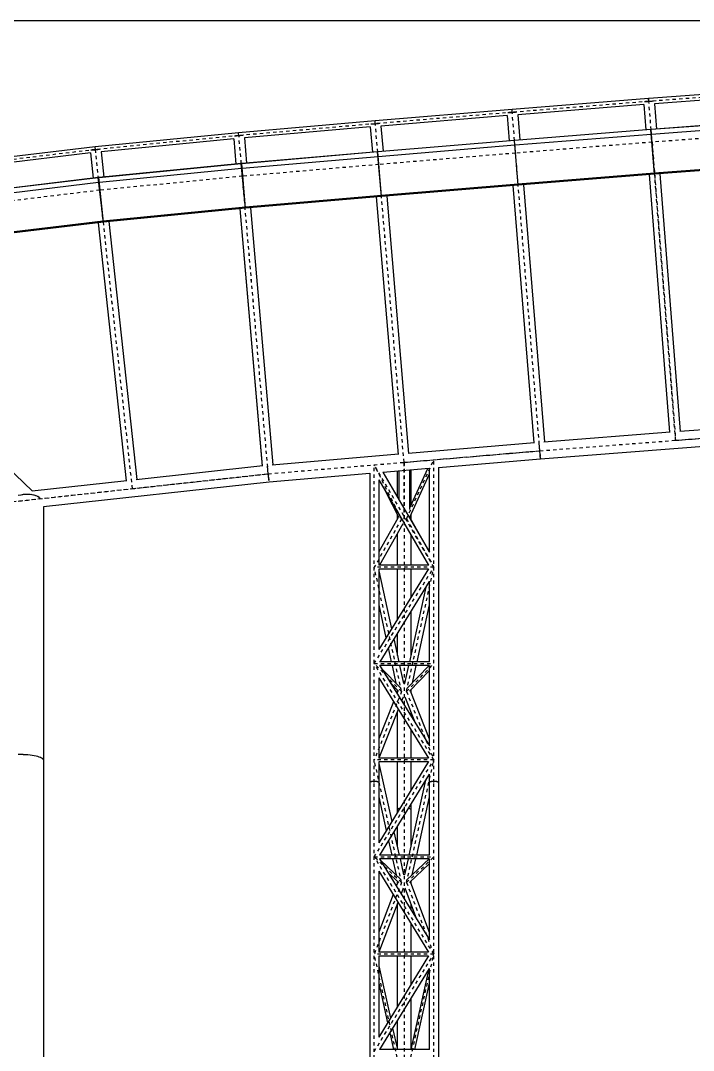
# Model space of a CAD drawing. Header units: millimetres. Extents: x 149919 to 150445, y 136651 to 136866.
# Drawn here: x 150265.59 to 150285.9, y 136834.44 to 136865.53 of the extents above; entities that cross this region are included whole.
import ezdxf

# ---------------------------------------------------------------- set-up
doc = ezdxf.new("R2010")
doc.units = ezdxf.units.MM
doc.header["$LTSCALE"] = 0.25
doc.linetypes.add('CENTER', pattern=[50.8, 31.75, -6.35, 6.35, -6.35])
doc.linetypes.add('XKITLINE00', pattern=[0])

# ---------------------------------------------------------------- blocks, each defined once
blk = doc.blocks.new('çatıı')
at = {"color": 8, "linetype": 'XKITLINE00'}
for p, q in [((14694.1, 21310.9), (14273.6, 21279.9)), ((14273.5, 21279.9), (13861, 21246.8)), ((14260.8, 21269.9), (14260.5, 21269.9)), ((14262.9, 21269.9), (14260.8, 21269.9)), ((14261.3, 21269.9), (14261.1, 21269.9)), ((14263.2, 21269.9), (14261.3, 21269.9)), ((14265.3, 21269.9), (14262.9, 21269.9)), ((14265.6, 21270), (14263.2, 21269.9)), ((14268.1, 21270.1), (14265.3, 21269.9)), ((14268.3, 21270.1), (14265.6, 21270)), ((14271.1, 21270.2), (14268.1, 21270.1)), ((14271.2, 21270.3), (14268.3, 21270.1)), ((14274.3, 21270.5), (14271.1, 21270.2)), ((14274.3, 21270.5), (14271.2, 21270.3)), ((14274.2, 21271.5), (14273.5, 21279.9)), ((14274.2, 21271.5), (14273.6, 21279.9)), ((14274.2, 21271.5), (14274.3, 21270.5)), ((14274.2, 21271.5), (14274.3, 21270.5)), ((14277.3, 21270.8), (14274.3, 21270.5)), ((14277.4, 21270.7), (14274.3, 21270.5)), ((14280.2, 21271.1), (14277.3, 21270.8)), ((14280.4, 21271), (14277.4, 21270.7)), ((14282.9, 21271.4), (14280.2, 21271.1)), ((14283.2, 21271.4), (14280.4, 21271)), ((14285.2, 21271.7), (14282.9, 21271.4)), ((14285.6, 21271.7), (14283.2, 21271.4)), ((14287.2, 21272), (14285.2, 21271.7)), ((14287.6, 21272), (14285.6, 21271.7)), ((14287.3, 21272), (14287.2, 21272)), ((14287.9, 21272), (14287.6, 21272)), ((14679.2, 21293), (14290.9, 21264.3)), ((14291, 21264.3), (14297, 21187.9)), ((13861, 21246.8), (13447.6, 21212.4)), ((13848.3, 21236.7), (13848, 21236.8)), ((13850.3, 21236.8), (13848.3, 21236.7)), ((13848.8, 21236.8), (13848.6, 21236.8)), ((13850.7, 21236.8), (13848.8, 21236.8)), ((13852.8, 21236.8), (13850.3, 21236.8)), ((13853.1, 21236.9), (13850.7, 21236.8)), ((13855.6, 21237), (13852.8, 21236.8)), ((13855.8, 21237), (13853.1, 21236.9)), ((13858.6, 21237.2), (13855.6, 21237)), ((13858.7, 21237.2), (13855.8, 21237)), ((13861.7, 21237.4), (13858.6, 21237.2)), ((13861.7, 21237.4), (13858.7, 21237.2)), ((13861.7, 21237.4), (13861, 21246.8)), ((13861.7, 21237.4), (13861, 21246.8)), ((13864.9, 21237.7), (13861.7, 21237.4)), ((13864.8, 21237.7), (13861.7, 21237.4)), ((13867.7, 21238), (13864.8, 21237.7)), ((13867.9, 21238), (13864.9, 21237.7)), ((13870.4, 21238.3), (13867.7, 21238)), ((13870.7, 21238.3), (13867.9, 21238)), ((13872.7, 21238.6), (13870.4, 21238.3)), ((13873.1, 21238.6), (13870.7, 21238.3)), ((13874.6, 21238.9), (13872.7, 21238.6)), ((13875.1, 21238.9), (13873.1, 21238.6)), ((13874.8, 21238.9), (13874.6, 21238.9)), ((13875.4, 21239), (13875.1, 21238.9)), ((14258.8, 21261.8), (13878.4, 21231.3)), ((14258.8, 21261.8), (14264.8, 21185.5)), ((13447.6, 21212.4), (13035.5, 21176.8)), ((13435, 21202.3), (13434.6, 21202.3)), ((13437, 21202.3), (13435, 21202.3)), ((13435.4, 21202.4), (13435.2, 21202.4)), ((13437.4, 21202.4), (13435.4, 21202.4)), ((13439.4, 21202.4), (13437, 21202.3)), ((13439.7, 21202.5), (13437.4, 21202.4)), ((13442.2, 21202.6), (13439.4, 21202.4)), ((13442.4, 21202.6), (13439.7, 21202.5)), ((13445.2, 21202.8), (13442.2, 21202.6)), ((13445.3, 21202.8), (13442.4, 21202.6)), ((13448.4, 21203), (13445.2, 21202.8)), ((13448.4, 21203), (13445.3, 21202.8)), ((13448.3, 21204), (13447.6, 21212.4)), ((13448.3, 21204), (13447.6, 21212.4)), ((13448.3, 21204), (13448.4, 21203)), ((13448.3, 21204), (13448.4, 21203)), ((13451.5, 21203.3), (13448.4, 21203)), ((13451.4, 21203.3), (13448.4, 21203)), ((13454.3, 21203.6), (13451.4, 21203.3)), ((13454.5, 21203.6), (13451.5, 21203.3)), ((13457, 21203.9), (13454.3, 21203.6)), ((13457.3, 21203.9), (13454.5, 21203.6)), ((13459.3, 21204.3), (13457, 21203.9)), ((13459.7, 21204.3), (13457.3, 21203.9)), ((13461.3, 21204.6), (13459.3, 21204.3)), ((13461.7, 21204.6), (13459.7, 21204.3)), ((13461.4, 21204.6), (13461.3, 21204.6)), ((13462.1, 21204.6), (13461.7, 21204.6)), ((13846.3, 21228.7), (13465, 21197)), ((13846.2, 21228.7), (13852.5, 21152.3)), ((13878.4, 21231.3), (13884.7, 21155)), ((14699.9, 21217.7), (14281.1, 21186.8)), ((14699.9, 21217.2), (14281.2, 21186.3)), ((14701, 21202.9), (14282.2, 21172)), ((13035.4, 21176.8), (12602.5, 21134.4)), ((13036.4, 21167.5), (13035.4, 21176.8)), ((13036.3, 21167.5), (13035.5, 21176.8)), ((13433, 21194.3), (13053, 21161.5)), ((13432.9, 21194.2), (13439.4, 21117.9)), ((13465.1, 21197), (13471.6, 21120.7)), ((14280.3, 21186.7), (13868.8, 21153.7)), ((14280.3, 21186.2), (13868.8, 21153.2)), ((14281.5, 21171.9), (13870, 21138.9)), ((14291.1, 21051.7), (14280.3, 21186.7)), ((14291.1, 21051.7), (14281.1, 21186.8)), ((13021, 21158.5), (12620.2, 21119.2)), ((13020.9, 21158.5), (13027.5, 21082.2)), ((13022.9, 21166.7), (13022.6, 21166.7)), ((13024.9, 21166.7), (13022.9, 21166.7)), ((13023.4, 21166.8), (13023.2, 21166.8)), ((13025.3, 21166.8), (13023.4, 21166.8)), ((13027.4, 21166.8), (13024.9, 21166.7)), ((13027.7, 21166.9), (13025.3, 21166.8)), ((13030.2, 21167), (13027.4, 21166.8)), ((13030.4, 21167), (13027.7, 21166.9)), ((13033.2, 21167.2), (13030.2, 21167)), ((13033.3, 21167.2), (13030.4, 21167)), ((13036.3, 21167.4), (13033.2, 21167.2)), ((13036.3, 21167.5), (13033.3, 21167.2)), ((13039.5, 21167.7), (13036.3, 21167.4)), ((13039.4, 21167.7), (13036.3, 21167.5)), ((13042.3, 21168.1), (13039.4, 21167.7)), ((13042.5, 21168), (13039.5, 21167.7)), ((13045, 21168.4), (13042.3, 21168.1)), ((13045.3, 21168.4), (13042.5, 21168)), ((13047.3, 21168.7), (13045, 21168.4)), ((13047.7, 21168.7), (13045.3, 21168.4)), ((13049.2, 21169), (13047.3, 21168.7)), ((13049.7, 21169), (13047.7, 21168.7)), ((13049.4, 21169.1), (13049.2, 21169)), ((13050, 21169.1), (13049.7, 21169)), ((13053.1, 21161.5), (13059.7, 21085.2)), ((13868.4, 21153.7), (13455.7, 21119.3)), ((13868.4, 21153.2), (13455.7, 21118.9)), ((13879.6, 21018.7), (13868.4, 21153.7)), ((13879.6, 21018.7), (13868.8, 21153.7)), ((12602.3, 21134.3), (12172, 21082.6)), ((12588.2, 21115.7), (12190, 21067.9)), ((12588.2, 21115.7), (12596.5, 21039.6)), ((12590, 21124), (12589.7, 21124)), ((12592, 21124.1), (12590, 21124)), ((12590.5, 21124.1), (12590.3, 21124.1)), ((12592.4, 21124.1), (12590.5, 21124.1)), ((12594.5, 21124.2), (12592, 21124.1)), ((12594.8, 21124.3), (12592.4, 21124.1)), ((12597.2, 21124.4), (12594.5, 21124.2)), ((12597.5, 21124.5), (12594.8, 21124.3)), ((12600.3, 21124.7), (12597.2, 21124.4)), ((12600.4, 21124.7), (12597.5, 21124.5)), ((12603.4, 21125), (12600.3, 21124.7)), ((12603.4, 21125), (12600.4, 21124.7)), ((12603.4, 21125), (12602.3, 21134.3)), ((12603.4, 21125), (12602.5, 21134.4)), ((12606.5, 21125.4), (12603.4, 21125)), ((12606.4, 21125.4), (12603.4, 21125)), ((12603.7, 21121.8), (12603.7, 21121.8)), ((12603.8, 21121.8), (12603.8, 21121.8)), ((12603.9, 21120.1), (12603.9, 21120.1)), ((12604, 21120.1), (12604, 21120.1)), ((12604, 21118.8), (12604, 21118.8)), ((12604.2, 21118.8), (12604.2, 21118.8)), ((12609.3, 21125.8), (12606.4, 21125.4)), ((12609.5, 21125.7), (12606.5, 21125.4)), ((12612, 21126.1), (12609.3, 21125.8)), ((12612.3, 21126.1), (12609.5, 21125.7)), ((12614.3, 21126.5), (12612, 21126.1)), ((12614.7, 21126.5), (12612.3, 21126.1)), ((12616.2, 21126.9), (12614.3, 21126.5)), ((12616.7, 21126.9), (12614.7, 21126.5)), ((12616.4, 21126.9), (12616.2, 21126.9)), ((12617, 21127), (12616.7, 21126.9)), ((12620.3, 21119.2), (12628.6, 21043.1)), ((13455.3, 21119.3), (13044.8, 21083.9)), ((13455.3, 21118.8), (13044.9, 21083.4)), ((13466.9, 20984.3), (13455.3, 21119.3)), ((13466.9, 20984.3), (13455.7, 21119.3)), ((13869.6, 21138.9), (13456.9, 21104.5)), ((13043.3, 21083.7), (12613.9, 21041.6)), ((13043.3, 21083.2), (12614, 21041.2)), ((13056.5, 20948.9), (13043.3, 21083.7)), ((13056.5, 20948.9), (13044.8, 21083.9)), ((13456.5, 21104.5), (13046.1, 21069.1)), ((14709.6, 21086), (14290.9, 21055)), ((14709.8, 21082.7), (14291.1, 21051.8)), ((14709.8, 21082.6), (14291.1, 21051.7)), ((13044.7, 21068.9), (12615.4, 21026.9)), ((14290.9, 21055), (13879.3, 21022)), ((14291.1, 21051.8), (13879.6, 21018.8)), ((14291.1, 21051.7), (13879.6, 21018.7)), ((14275.4, 21050.4), (14336.9, 20272.5)), ((14275.5, 21050.4), (14336.9, 20272.5)), ((14291.1, 21051.8), (14291.1, 21051.8)), ((14291.1, 21051.8), (14291.1, 21051.8)), ((14307.6, 21052.9), (14369.1, 20274.9)), ((14307.7, 21052.9), (14369.1, 20274.9)), ((12611.1, 21041.3), (12186.5, 20990.3)), ((12611.1, 21040.9), (12186.6, 20989.8)), ((12612.8, 21026.6), (12188.3, 20975.6)), ((12627.2, 20906.8), (12611.1, 21041.3)), ((12627.2, 20906.8), (12613.9, 21041.6)), ((13879.3, 21022), (13466.6, 20987.7)), ((13879.6, 21018.8), (13466.9, 20984.5)), ((13879.6, 21018.7), (13466.9, 20984.3)), ((13863.5, 21017.3), (13926.9, 20240.7)), ((13863.5, 21017.3), (13926.8, 20240.7)), ((13895.7, 21019.9), (13959, 20243.3)), ((13895.7, 21019.9), (13959, 20243.4)), ((12617.3, 20997.3), (12617.3, 20997.3)), ((12617.4, 20997.3), (12617.4, 20997.3)), ((12617.4, 20996), (12617.4, 20996)), ((12617.6, 20996), (12617.6, 20996)), ((13466.6, 20987.7), (13056.2, 20952.3)), ((13466.9, 20984.5), (13056.5, 20949)), ((13466.9, 20984.3), (13056.5, 20948.9)), ((13466.9, 20984.5), (13466.9, 20984.5)), ((13466.9, 20984.5), (13466.9, 20984.5)), ((13483, 20985.7), (13548.9, 20208.7)), ((13483, 20985.7), (13548.9, 20208.7)), ((13450.8, 20982.9), (13516.8, 20206)), ((13450.9, 20982.9), (13516.8, 20206)), ((13056.2, 20952.3), (12626.8, 20910.2)), ((13056.5, 20949), (12627.2, 20907)), ((13056.5, 20948.9), (12627.2, 20906.8)), ((13039.3, 20947.2), (13106.8, 20170.9)), ((13039.3, 20947.2), (13106.7, 20170.8)), ((13056.5, 20949), (13056.5, 20949)), ((13071.4, 20950.2), (13138.8, 20174)), ((13071.4, 20950.2), (13138.9, 20174)), ((12626.8, 20910.2), (12202.3, 20859.1)), ((12627.2, 20906.8), (12202.7, 20855.8)), ((12627.2, 20907), (12202.8, 20855.9)), ((12611.2, 20904.9), (12696.2, 20126.1)), ((12611.2, 20904.9), (12696.2, 20126.1)), ((12627.2, 20906.9), (12627.2, 20906.9)), ((12643.3, 20908.4), (12728.3, 20129.6)), ((12643.3, 20908.4), (12728.3, 20129.6)), ((14749.1, 20304.2), (14367.2, 20274.8)), ((14338.8, 20272.6), (13957.1, 20243.2)), ((13928.8, 20240.9), (13547, 20208.5)), ((13946.9, 20194.2), (13943, 20240.2)), ((13945.9, 20205.3), (13943.2, 20240.2)), ((14766.9, 20254.6), (13946.9, 20191.5)), ((13944.6, 20221.6), (13944.6, 20221.6)), ((13944.6, 20221.4), (13944.6, 20221.4)), ((12413.1, 20095.2), (12302.8, 20200.3)), ((13518.7, 20206.2), (13137, 20173.8)), ((13947.1, 20191.5), (13638.6, 20165.3)), ((13945.9, 20205.3), (13946.1, 20201.9)), ((13946.9, 20192.7), (13946.1, 20201.9)), ((13946.9, 20194.2), (13947, 20192.7)), ((13946.9, 20192.7), (13946.9, 20191.8)), ((13946.9, 20191.8), (13946.9, 20191.5)), ((13947, 20192.7), (13947.1, 20191.8)), ((13947.1, 20191.8), (13947.1, 20191.5)), ((13108.6, 20171), (12726.3, 20129.3)), ((13125, 20147.3), (13122.4, 20170.6)), ((13125, 20147.3), (13123, 20170.7)), ((13124.6, 20152.1), (13124.5, 20152.1)), ((13124.6, 20151.9), (13124.5, 20151.9)), ((13126.6, 20132.4), (13125, 20147.3)), ((13125, 20147.3), (13125.3, 20143.3)), ((13431.3, 20147.8), (13127.4, 20122)), ((13431.3, 20148.7), (13431.3, 19215.5)), ((13470.6, 20152.2), (13611.4, 19910.4)), ((13611.3, 20163), (13471.2, 20151.1)), ((13514.7, 20154.8), (13514.7, 20076.5)), ((13518.9, 20155.2), (13518.9, 20069.3)), ((13611.3, 20146.5), (13551, 20015.7)), ((13606.2, 20162.6), (13551.1, 20043.1)), ((13551.1, 20157.9), (13551.1, 20039.6)), ((13555.3, 20158.3), (13555.3, 20052.2)), ((13611.3, 20164), (13611.3, 19910.5)), ((13638.6, 20166.1), (13638.6, 19215.5)), ((12698.1, 20126.3), (12411.9, 20095)), ((13127.4, 20122), (12446, 20047.7)), ((13126.3, 20132.4), (13125.3, 20143.3)), ((13126.7, 20126.8), (13126.3, 20132.4)), ((13126.6, 20132.4), (13126.9, 20129.4)), ((13126.9, 20129.4), (13127.2, 20126.9)), ((13458.6, 20129.4), (13458.6, 19871)), ((13458.6, 20129.2), (13609, 19871)), ((12377.5, 20083.1), (12370, 20081.4)), ((12384.9, 20084.3), (12377.5, 20083.1)), ((12384.2, 20084.2), (12381.7, 20083.8)), ((12384.4, 20084.3), (12384.2, 20084.2)), ((12392.1, 20085), (12384.9, 20084.3)), ((12391.5, 20085), (12389.1, 20084.7)), ((12391.7, 20085), (12391.5, 20085)), ((12399.2, 20085.2), (12392.1, 20085)), ((12398.5, 20085.2), (12396.3, 20085.1)), ((12398.7, 20085.2), (12398.5, 20085.2)), ((12405.9, 20084.8), (12399.2, 20085.2)), ((12405.3, 20084.8), (12403.2, 20084.9)), ((12405.5, 20084.8), (12405.3, 20084.8)), ((12412.3, 20083.9), (12405.9, 20084.8)), ((12411.8, 20084), (12409.8, 20084.3)), ((12411.9, 20084), (12411.8, 20084)), ((12418.3, 20082.5), (12412.3, 20083.9)), ((12417.8, 20082.7), (12415.9, 20083.1)), ((12418, 20082.6), (12417.8, 20082.7)), ((12423.9, 20080.6), (12418.3, 20082.5)), ((13479.3, 20093.7), (13518.9, 20015.3)), ((12423.4, 20080.8), (12421.6, 20081.4)), ((12423.5, 20080.7), (12423.4, 20080.8)), ((12428.9, 20078.3), (12423.9, 20080.6)), ((12428.5, 20078.5), (12426.8, 20079.2)), ((12428.6, 20078.4), (12428.5, 20078.5)), ((12433, 20075.6), (12428.9, 20078.3)), ((12433, 20075.7), (12431.5, 20076.6)), ((12433.1, 20075.6), (12433, 20075.7)), ((12433.4, 20075.4), (12433.1, 20075.6)), ((12437.2, 20072.2), (12433.4, 20075.4)), ((12436.9, 20072.5), (12435.6, 20073.6)), ((12436.9, 20072.5), (12436.1, 20073.2)), ((12436.9, 20072.5), (12437, 20072.4)), ((12437.2, 20072.2), (12437.6, 20071.7)), ((12446.2, 20047.7), (12446.2, 19282.8)), ((13514.7, 20023.6), (13514.7, 20010.4)), ((13555.3, 20025), (13555.3, 20010.4)), ((13516.5, 20013.6), (13458.6, 19911.6)), ((13531.6, 19995.9), (13460.8, 19871)), ((13553.8, 20013.1), (13611.3, 19911.6)), ((13514.7, 19966.1), (13514.7, 19871)), ((13555.3, 19963.3), (13555.3, 19871)), ((13609.4, 19871), (13458.5, 19871)), ((13609.1, 19860.5), (13458.4, 19616.9)), ((13458.6, 19859.8), (13458.6, 19617.3)), ((13608.6, 19859.6), (13458.6, 19859.6)), ((13458.6, 19854.2), (13497.1, 19679.4)), ((13514.7, 19859.6), (13514.7, 19707.9)), ((13555.3, 19859.6), (13555.3, 19773.5)), ((13611.3, 19822.5), (13461.4, 19580)), ((13600.5, 19805), (13551.1, 19580)), ((13611.3, 19822.9), (13611.3, 19580)), ((13458.6, 19752.2), (13480.5, 19652.6)), ((13611.3, 19752.2), (13573.5, 19580)), ((13555.3, 19731.9), (13555.3, 19599.2)), ((13503.8, 19648.7), (13518.9, 19580)), ((13514.7, 19666.2), (13514.7, 19599.2)), ((13487.3, 19621.9), (13496.5, 19580)), ((13611.5, 19580), (13460.6, 19580)), ((13461.1, 19569.2), (13611.4, 19326.2)), ((13611.3, 19568.7), (13461.4, 19568.7)), ((13466.3, 19560.7), (13526.8, 19498.7)), ((13499, 19568.7), (13510.7, 19515.2)), ((13521.4, 19568.7), (13533.5, 19513.8)), ((13548.6, 19568.7), (13536.7, 19514.4)), ((13611.3, 19568.6), (13543.1, 19498.7)), ((13571, 19568.7), (13559.3, 19515.2)), ((13611.3, 19569), (13611.3, 19326.3)), ((13458.6, 19531.7), (13458.6, 19289.1)), ((13458.6, 19531.5), (13608.6, 19289.1)), ((13611.3, 19552.3), (13551.3, 19490.7)), ((13493.9, 19516.2), (13518.7, 19490.7)), ((13514.7, 19494.9), (13514.7, 19487.4)), ((13515.3, 19494.2), (13515.4, 19494.1)), ((13554.6, 19494.2), (13554.5, 19493.6)), ((13555.3, 19494.9), (13555.3, 19487.4)), ((13516, 19490.7), (13513.5, 19484.4)), ((13532.5, 19472.9), (13527.8, 19461.3)), ((13537.1, 19473.9), (13568.2, 19396)), ((13554.2, 19490.2), (13611.3, 19347.1)), ((13503.4, 19459.2), (13458.6, 19347.1)), ((13517.7, 19436), (13459.1, 19289.1)), ((13514.7, 19428.4), (13514.7, 19289.1)), ((13555.3, 19428.4), (13555.3, 19416.9)), ((13555.3, 19375.3), (13555.3, 19289.1)), ((12377.5, 19299.7), (12370, 19299.8)), ((12377.5, 19299.7), (12370, 19299.8)), ((12384.9, 19299.5), (12377.5, 19299.7)), ((12384.9, 19299.4), (12377.5, 19299.7)), ((12392.1, 19299.1), (12384.9, 19299.5)), ((12392.1, 19299), (12384.9, 19299.4)), ((12399.2, 19298.5), (12392.1, 19299.1)), ((12399.2, 19298.5), (12392.1, 19299)), ((12405.9, 19297.8), (12399.2, 19298.5)), ((12405.9, 19297.8), (12399.2, 19298.5)), ((12412.3, 19296.9), (12405.9, 19297.8)), ((12412.3, 19296.9), (12405.9, 19297.8)), ((12418.3, 19295.9), (12412.3, 19296.9)), ((12418.3, 19295.9), (12412.3, 19296.9)), ((12423.9, 19294.8), (12418.3, 19295.9)), ((12423.9, 19294.8), (12418.3, 19295.9)), ((12428.9, 19293.6), (12423.9, 19294.8)), ((12428.9, 19293.6), (12423.9, 19294.8)), ((12433.4, 19292.2), (12428.9, 19293.6)), ((12433.4, 19292.2), (12428.9, 19293.6)), ((12437.2, 19290.8), (12433.4, 19292.2)), ((12437.2, 19290.8), (12433.4, 19292.2)), ((12440.4, 19289.3), (12437.2, 19290.8)), ((12442.9, 19287.7), (12440.4, 19289.3)), ((12444.7, 19286.1), (12442.9, 19287.7)), ((12444.7, 19286.1), (12442.9, 19287.7)), ((12444.7, 19286.1), (12445.8, 19284.4)), ((12444.7, 19286.1), (12445.8, 19284.4)), ((12445.8, 19284.4), (12446.2, 19282.8)), ((12445.8, 19284.4), (12446.2, 19282.8)), ((12446.2, 19282.8), (12446.2, 17654.9)), ((13609, 19289.1), (13458.5, 19289.1)), ((13609.1, 19278.5), (13458.5, 19033.4)), ((13458.6, 19277.9), (13458.6, 19215.5)), ((13608.6, 19277.7), (13458.6, 19277.7)), ((13514.7, 19277.7), (13514.7, 19133.7)), ((13555.3, 19277.7), (13555.3, 19191)), ((13458.6, 19272.5), (13497.7, 19097.3)), ((13431.7, 19216.2), (13431.3, 19215.5)), ((13431.7, 19216.1), (13431.3, 19215.5)), ((13431.3, 19215.5), (13431.3, 18041.9)), ((13432.7, 19216.9), (13431.7, 19216.2)), ((13432.7, 19216.8), (13431.7, 19216.1)), ((13434.3, 19217.6), (13432.7, 19216.9)), ((13434.3, 19217.3), (13432.7, 19216.8)), ((13436.5, 19218.1), (13434.3, 19217.6)), ((13436.5, 19217.8), (13434.3, 19217.3)), ((13434.8, 19217.5), (13434.7, 19217.4)), ((13436.9, 19218), (13434.8, 19217.5)), ((13439.1, 19218.5), (13436.5, 19218.1)), ((13439.1, 19218.2), (13436.5, 19217.8)), ((13439.3, 19218.4), (13436.9, 19218)), ((13442, 19218.7), (13439.1, 19218.5)), ((13442, 19218.4), (13439.1, 19218.2)), ((13442.1, 19218.6), (13439.3, 19218.4)), ((13445, 19218.8), (13442, 19218.7)), ((13445, 19218.5), (13442, 19218.4)), ((13445, 19218.7), (13442.1, 19218.6)), ((13448, 19218.7), (13445, 19218.8)), ((13447.9, 19218.6), (13445, 19218.7)), ((13448, 19218.4), (13445, 19218.5)), ((13450.7, 19218.4), (13447.9, 19218.6)), ((13450.9, 19218.5), (13448, 19218.7)), ((13450.9, 19218.2), (13448, 19218.4)), ((13453.1, 19218), (13450.7, 19218.4)), ((13453.5, 19218.1), (13450.9, 19218.5)), ((13453.5, 19217.8), (13450.9, 19218.2)), ((13455.2, 19217.5), (13453.1, 19218)), ((13455.7, 19217.6), (13453.5, 19218.1)), ((13455.7, 19217.3), (13453.5, 19217.8)), ((13455.3, 19217.4), (13455.2, 19217.5)), ((13457.3, 19216.9), (13455.7, 19217.6)), ((13457.3, 19216.8), (13455.7, 19217.3)), ((13458.3, 19216.2), (13457.3, 19216.9)), ((13458.3, 19216.1), (13457.3, 19216.8)), ((13458.3, 19216.2), (13458.6, 19215.5)), ((13458.3, 19216.1), (13458.6, 19215.5)), ((13458.6, 19215.5), (13458.6, 19033.7)), ((13611.3, 19240.3), (13461.3, 18996.2)), ((13600.1, 19222), (13549.8, 18996.2)), ((13611.3, 19241), (13611.3, 19215.5)), ((13611.7, 19216.2), (13611.3, 19215.5)), ((13611.7, 19216.1), (13611.3, 19215.5)), ((13611.3, 19215.5), (13611.3, 18996.2)), ((13612.7, 19216.9), (13611.7, 19216.2)), ((13612.7, 19216.8), (13611.7, 19216.1)), ((13614.3, 19217.6), (13612.7, 19216.9)), ((13614.3, 19217.3), (13612.7, 19216.8)), ((13616.5, 19218.1), (13614.3, 19217.6)), ((13616.5, 19217.8), (13614.3, 19217.3)), ((13614.8, 19217.5), (13614.6, 19217.4)), ((13616.9, 19218), (13614.8, 19217.5)), ((13619.1, 19218.5), (13616.5, 19218.1)), ((13619.1, 19218.2), (13616.5, 19217.8)), ((13619.3, 19218.4), (13616.9, 19218)), ((13622, 19218.7), (13619.1, 19218.5)), ((13622, 19218.4), (13619.1, 19218.2)), ((13622.1, 19218.6), (13619.3, 19218.4)), ((13625, 19218.8), (13622, 19218.7)), ((13625, 19218.5), (13622, 19218.4)), ((13625, 19218.7), (13622.1, 19218.6)), ((13628, 19218.7), (13625, 19218.8)), ((13627.9, 19218.6), (13625, 19218.7)), ((13628, 19218.4), (13625, 19218.5)), ((13630.7, 19218.4), (13627.9, 19218.6)), ((13630.9, 19218.5), (13628, 19218.7)), ((13630.9, 19218.2), (13628, 19218.4)), ((13633.1, 19218), (13630.7, 19218.4)), ((13633.5, 19218.1), (13630.9, 19218.5)), ((13633.5, 19217.8), (13630.9, 19218.2)), ((13635.2, 19217.5), (13633.1, 19218)), ((13635.7, 19217.6), (13633.5, 19218.1)), ((13635.7, 19217.3), (13633.5, 19217.8)), ((13635.4, 19217.4), (13635.2, 19217.5)), ((13637.3, 19216.9), (13635.7, 19217.6)), ((13637.3, 19216.8), (13635.7, 19217.3)), ((13638.3, 19216.2), (13637.3, 19216.9)), ((13638.3, 19216.1), (13637.3, 19216.8)), ((13638.3, 19216.2), (13638.6, 19215.5)), ((13638.3, 19216.1), (13638.6, 19215.5)), ((13638.6, 19215.5), (13638.6, 18041.9)), ((13458.6, 19171.9), (13481.3, 19070.5)), ((13611.3, 19171.9), (13572.2, 18996.2)), ((13515, 19134.6), (13514.7, 19133.7)), ((13515, 19134.5), (13514.7, 19133.7)), ((13514.7, 19133.7), (13514.7, 19124.9)), ((13515.9, 19135.3), (13515, 19134.6)), ((13515.9, 19135.3), (13515, 19134.5)), ((13517.4, 19136.1), (13515.9, 19135.3)), ((13517.4, 19136), (13515.9, 19135.3)), ((13519.4, 19136.7), (13517.4, 19136.1)), ((13519.4, 19136.6), (13517.4, 19136)), ((13521.9, 19137.3), (13519.4, 19136.7)), ((13521.9, 19137.2), (13519.4, 19136.6)), ((13522.4, 19137.4), (13521.9, 19137.3)), ((13522.3, 19137.2), (13521.9, 19137.2)), ((13550.5, 19136.7), (13548, 19137.3)), ((13548, 19137.3), (13548, 19137.3)), ((13550.5, 19136.6), (13548, 19137.2)), ((13548, 19137.2), (13548, 19137.2)), ((13552.6, 19136.1), (13550.5, 19136.7)), ((13552.6, 19136), (13550.5, 19136.6)), ((13554.1, 19135.3), (13552.6, 19136.1)), ((13554.1, 19135.3), (13552.6, 19136)), ((13555, 19134.6), (13554.1, 19135.3)), ((13555, 19134.5), (13554.1, 19135.3)), ((13555, 19134.6), (13555.3, 19133.7)), ((13555, 19134.5), (13555.3, 19133.7)), ((13555.3, 19149.1), (13555.3, 19133.7)), ((13555.3, 19133.7), (13555.3, 19021.1)), ((13504.6, 19066.6), (13520.2, 18996.2)), ((13514.7, 19083.1), (13514.7, 19021.1)), ((13488.1, 19039.8), (13497.8, 18996.2)), ((13611.5, 18996.2), (13460.6, 18996.2)), ((13461.1, 18985.3), (13611.4, 18740.3)), ((13611.3, 18984.9), (13461.3, 18984.9)), ((13526.6, 18922), (13463.9, 18980.7)), ((13500.3, 18984.9), (13511.1, 18936.5)), ((13522.8, 18984.9), (13533.6, 18936.3)), ((13547.2, 18984.9), (13536.5, 18936.9)), ((13610.6, 18984.9), (13543.3, 18921.9)), ((13611.3, 18970), (13551.1, 18913.6)), ((13569.7, 18984.9), (13558.9, 18936.5)), ((13611.3, 18985.1), (13611.3, 18740.4)), ((13458.6, 18947.5), (13458.6, 18702.9)), ((13458.6, 18947.4), (13608.7, 18702.9)), ((13518.9, 18913.6), (13486.4, 18944)), ((13516, 18913.9), (13511.7, 18902.7)), ((13514.7, 18917.5), (13514.7, 18910.5)), ((13554.2, 18913.4), (13611.3, 18763.7)), ((13555.3, 18917.5), (13555.3, 18910.5)), ((13501.9, 18876.9), (13458.6, 18763.7)), ((13532.6, 18896.1), (13526.2, 18879.2)), ((13537, 18897), (13572.9, 18803.1)), ((13516.3, 18853.4), (13458.9, 18702.9)), ((13514.7, 18849.1), (13514.7, 18702.9)), ((13555.3, 18849.1), (13555.3, 18831.7)), ((13555.3, 18789.9), (13555.3, 18702.9)), ((13609, 18702.9), (13458.5, 18702.9)), ((13609.1, 18692.2), (13458.5, 18446.7)), ((13458.6, 18691.7), (13458.6, 18447)), ((13608.7, 18691.5), (13458.6, 18691.5)), ((13514.7, 18691.5), (13514.7, 18538.4)), ((13555.3, 18691.5), (13555.3, 18604.5)), ((13458.6, 18662.1), (13493.8, 18504.3)), ((13611.3, 18654), (13461.3, 18409.5)), ((13611.3, 18654.4), (13611.3, 18409.5)), ((13608.5, 18649.4), (13555.1, 18409.5)), ((13458.6, 18609.7), (13485.2, 18490.3)), ((13611.3, 18609.7), (13566.8, 18409.5)), ((13555.3, 18562.7), (13555.3, 18410.3)), ((13500.6, 18473.6), (13514.9, 18409.5)), ((13514.7, 18496.5), (13514.7, 18410.3)), ((13492.1, 18459.6), (13503.2, 18409.5)), ((13611.5, 18409.5), (13460.6, 18409.5))]:
    blk.add_line(p, q, dxfattribs=at)
at = {"color": 8, "linetype": 'CENTER'}
for p, q in [((14694.7, 21302.5), (14274.2, 21271.5)), ((14274.2, 21271.5), (13861.7, 21238.4)), ((14355, 20248.4), (14274.2, 21271.5)), ((13861.7, 21238.4), (13448.3, 21204)), ((13945, 20216.8), (13861.7, 21238.4)), ((13448.3, 21204), (13036.3, 21168.4)), ((13535, 20182), (13448.3, 21204)), ((14703.2, 21179.3), (14283.9, 21148.4)), ((13036.3, 21168.4), (12603.3, 21126)), ((13125, 20147.3), (13036.3, 21168.4)), ((14283.9, 21148.4), (13871.7, 21115.3)), ((14283.9, 21148.4), (14355, 20248.4)), ((12603.3, 21126), (12173, 21074.3)), ((12715, 20102.6), (12603.3, 21126)), ((13871.7, 21115.3), (13458.7, 21080.9)), ((13945, 20216.8), (13871.7, 21115.3)), ((13458.7, 21080.9), (13046.9, 21045.4)), ((13535, 20182), (13458.7, 21080.9)), ((14290.9, 21055), (14709.6, 21086)), ((13879.3, 21022), (14290.9, 21055)), ((13046.9, 21045.4), (12616.7, 21003.2)), ((13125, 20147.3), (13046.9, 21045.4)), ((13466.6, 20987.7), (13879.3, 21022)), ((12616.7, 21003.2), (12188.9, 20951.8)), ((12715, 20102.5), (12616.7, 21003.2)), ((13056.2, 20952.3), (13466.6, 20987.7)), ((12626.8, 20910.2), (13056.2, 20952.3)), ((12202.3, 20859.1), (12626.8, 20910.2)), ((13945, 20216.8), (14765, 20280)), ((13945, 20216.8), (14765, 20280)), ((14355, 20248.4), (14765, 20280)), ((13945, 20216.8), (14355, 20248.4)), ((13125, 20147.3), (13945, 20216.8)), ((13125, 20147.3), (13945, 20216.8)), ((13535, 20182), (13945, 20216.8)), ((13125, 20147.3), (13535, 20182)), ((13535, 20182), (13535, 19133.7)), ((13535, 20010.8), (13535, 20182)), ((13542.5, 20010.8), (13625, 20189.7)), ((13625, 19215.5), (13625, 20189.7)), ((12195, 20045.8), (13125, 20147.3)), ((12370, 20064.9), (13125, 20147.3)), ((12715, 20102.6), (13125, 20147.3)), ((13445, 19215.5), (13445, 20174.4)), ((13625, 19865.3), (13445, 20174.4)), ((13527.5, 20010.8), (13445, 20174.4)), ((12370, 20064.9), (12715, 20102.6)), ((13527.5, 20010.8), (13445, 19865.3)), ((13542.5, 20010.8), (13625, 19865.3)), ((13527.5, 19489.9), (13445, 19865.3)), ((13445, 19574.4), (13625, 19865.3)), ((13625, 19865.3), (13445, 19865.3)), ((13542.5, 19489.9), (13625, 19865.3)), ((13445, 19574.4), (13625, 19574.4)), ((13625, 19283.4), (13445, 19574.4)), ((13527.5, 19489.9), (13445, 19574.4)), ((13542.5, 19489.9), (13625, 19574.4)), ((13527.5, 19489.9), (13445, 19283.4)), ((13542.5, 19489.9), (13625, 19283.4)), ((13445, 18990.6), (13625, 19283.4)), ((13625, 19283.4), (13445, 19283.4)), ((13527.5, 18913.4), (13445, 19283.4)), ((13542.5, 18913.4), (13625, 19283.4)), ((13445, 18041.9), (13445, 19215.5)), ((13625, 18041.9), (13625, 19215.5)), ((13535, 19133.7), (13535, 17970.9)), ((13625, 18697.2), (13445, 18990.6)), ((13445, 18990.6), (13625, 18990.6)), ((13527.5, 18913.4), (13445, 18990.6)), ((13542.5, 18913.4), (13625, 18990.6)), ((13527.5, 18913.4), (13445, 18697.2)), ((13542.5, 18913.4), (13625, 18697.2)), ((13625, 18697.2), (13445, 18697.2)), ((13527.5, 18326.6), (13445, 18697.2)), ((13445, 18403.8), (13625, 18697.2)), ((13542.5, 18326.6), (13625, 18697.2))]:
    blk.add_line(p, q, dxfattribs=at)
at = {"color": 8, "linetype": 'XKITLINE00'}
for centre in [(14274.2, 21271.5), (14274.2, 21271.5), (14274.2, 21271.5), (13861.7, 21238.4), (13861.7, 21238.4), (13861.7, 21238.4), (13448.3, 21204), (13448.3, 21204), (13448.3, 21204), (13036.3, 21168.4), (13036.3, 21168.4), (13036.3, 21168.4), (14283.9, 21148.4), (14283.9, 21148.4), (14283.9, 21148.4), (12603.3, 21126), (12603.3, 21126), (12603.3, 21126), (13871.7, 21115.3), (13871.7, 21115.3), (13871.7, 21115.3), (13458.7, 21080.9), (13458.7, 21080.9), (13458.7, 21080.9), (14290.9, 21055), (14290.9, 21055), (13046.9, 21045.4), (13046.9, 21045.4), (13046.9, 21045.4), (13879.3, 21022), (13879.3, 21022), (12616.7, 21003.2), (12616.7, 21003.2), (12616.7, 21003.2), (13466.6, 20987.7), (13466.6, 20987.7), (13056.2, 20952.3), (13056.2, 20952.3), (12626.8, 20910.2), (12626.8, 20910.2), (14355, 20248.4), (14355, 20248.4), (14355, 20248.4), (14355, 20248.4), (14355, 20248.4), (13945, 20216.8), (13945, 20216.8), (13945, 20216.8), (13945, 20216.8), (13945, 20216.8), (13945, 20216.8), (13945, 20216.8), (13945, 20216.8), (13945, 20216.8), (13535, 20182), (13535, 20182), (13535, 20182), (13535, 20182), (13535, 20182), (13535, 20182), (13535, 20182), (13625, 20189.7), (13625, 20189.7), (13125, 20147.3), (13125, 20147.3), (13125, 20147.3), (13125, 20147.3), (13125, 20147.3), (13125, 20147.3), (13125, 20147.3), (13125, 20147.3), (13125, 20147.3), (13445, 20174.4), (13445, 20174.4), (13445, 20174.4), (12715, 20102.5), (12715, 20102.6), (12715, 20102.6), (12715, 20102.6), (12715, 20102.6), (13527.5, 20010.8), (13527.5, 20010.8), (13535, 20010.8), (13542.5, 20010.8), (13542.5, 20010.8), (13445, 19865.3), (13445, 19865.3), (13445, 19865.3), (13625, 19865.3), (13625, 19865.3), (13625, 19865.3), (13625, 19865.3), (13625, 19865.3), (13445, 19574.4), (13445, 19574.4), (13445, 19574.4), (13445, 19574.4), (13625, 19574.4), (13625, 19574.4), (13527.5, 19489.9), (13527.5, 19489.9), (13527.5, 19489.9), (13542.5, 19489.9), (13542.5, 19489.9), (13542.5, 19489.9), (13445, 19283.4), (13445, 19283.4), (13445, 19283.4), (13625, 19283.4), (13625, 19283.4), (13625, 19283.4), (13625, 19283.4), (13625, 19283.4), (13445, 19215.5), (13445, 19215.5), (13625, 19215.5), (13625, 19215.5), (13535, 19133.7), (13535, 19133.7), (13445, 18990.6), (13445, 18990.6), (13445, 18990.6), (13445, 18990.6), (13625, 18990.6), (13625, 18990.6), (13527.5, 18913.4), (13527.5, 18913.4), (13527.5, 18913.4), (13542.5, 18913.4), (13542.5, 18913.4), (13542.5, 18913.4), (13445, 18697.2), (13445, 18697.2), (13445, 18697.2), (13625, 18697.2), (13625, 18697.2), (13625, 18697.2), (13625, 18697.2), (13625, 18697.2)]:
    blk.add_circle(centre, 0.05, dxfattribs=at)

msp = doc.modelspace()

# ---------------------------------------------------------------- linework, layer by layer
msp.add_lwpolyline([(150191.663, 136865.525), (150444.543, 136865.525), (150444.543, 136651.486), (150191.663, 136651.486)], close=True)

# ---------------------------------------------------------------- block references
at = {"xscale": 0.009999943142843078, "yscale": 0.009999943142843078, "zscale": 0.009999943142843078}
msp.add_blockref('çatıı', (150141.814, 136650.373), dxfattribs=at)

doc.saveas('drawing.dxf')
